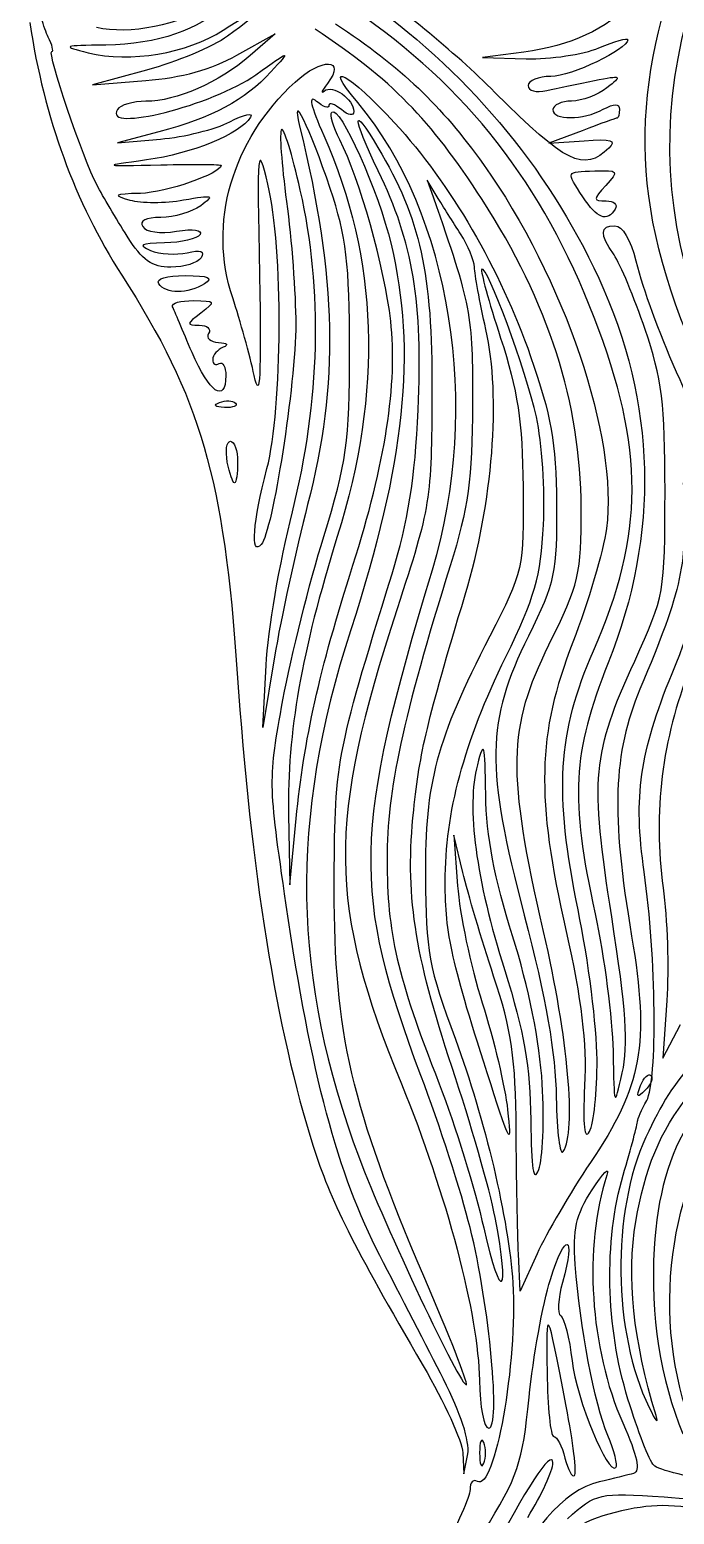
# Model space of a CAD drawing. Extents: x 0 to 149, y 0 to 198.
# Drawn here: x 43.11 to 63.66, y 43.55 to 90.92 of the extents above; entities that cross this region are included whole.
import ezdxf

# ---------------------------------------------------------------- set-up
doc = ezdxf.new("R2010")
doc.units = 0
doc.layers.get('0').update_dxf_attribs({"linetype": 'CONTINUOUS'})

msp = doc.modelspace()

# ---------------------------------------------------------------- linework, layer by layer
at = {"color": 7}
for points in [[(49.719309, 90.107243), (50.932292, 90.78428), (50.138542, 90.094152)], [(58.869792, 90.205798), (57.546875, 90.032851), (58.944436, 89.995597)], [(46.838047, 89.634068), (45.111458, 89.165774), (46.808893, 89.297989)], [(47.228125, 87.661853), (45.905208, 87.312341), (47.280047, 87.430562)], [(60.721875, 87.699152), (59.663542, 87.300006), (60.785304, 87.379141)], [(56.104015, 85.592708), (55.787129, 86.121875), (55.972453, 85.592708)], [(46.214816, 84.335811), (46.214816, 84.335938)], [(50.917814, 70.908333), (50.543301, 68.659375), (50.647097, 70.64375)], [(51.365264, 65.88125), (51.401274, 63.632292), (51.607842, 65.748958)], [(56.921413, 64.02918), (56.639402, 65.219805), (56.754212, 63.605762)], [(63.424864, 59.944233), (63.298922, 58.108257), (63.862487, 59.183524)], [(59.287556, 51.858347), (58.74912, 50.667722), (58.693825, 51.858347)], [(56.921437, 45.514739), (56.957468, 44.846875), (57.076983, 45.479219)]]:
    msp.add_lwpolyline(points, dxfattribs=at)
for points in [[(60.752302, 85.5834)], [(47.228125, 82.814583)], [(48.286458, 80.623937)], [(49.162891, 79.026583)], [(49.412327, 77.126042)], [(61.669385, 62.609368)], [(61.200025, 58.065202)], [(59.453727, 57.282292)], [(62.590968, 57.227557)], [(57.950497, 53.021402)], [(56.302809, 47.860469)], [(60.217664, 46.999715)], [(57.589812, 45.839062)]]:
    msp.add_lwpolyline(points, close=True, dxfattribs=at)
for points in [[(63.07487, 90.478192), (63.939957, 94.542777), (66.157287, 98.147526), (70.60773, 102.724479)], [(67.245783, 97.95542), (62.739646, 91.312407), (62.316085, 84.997785), (65.956646, 78.736388)], [(57.94375, 88.921812), (56.662757, 90.207939), (54.746671, 91.774095), (53.491937, 92.560603)], [(43.700385, 90.685937), (43.568898, 90.940599), (43.379244, 91.603309), (43.278933, 92.158627)], [(53.648509, 92.002176), (57.009482, 89.647078), (59.600851, 86.577024), (61.252883, 82.9931)], [(45.24375, 91.003424), (46.276046, 90.754099), (47.903582, 91.080317), (48.947917, 91.745869)], [(49.2125, 91.683348), (48.601286, 90.937853), (47.173232, 90.451514), (45.537747, 90.431874)], [(49.278646, 90.906981), (50.492319, 91.697627), (50.596863, 91.549437), (49.417735, 90.709824)], [(61.110484, 81.736337), (59.461987, 86.011036), (57.066196, 89.080575), (53.439549, 91.564516)], [(62.289783, 91.788779), (61.526655, 90.945531), (60.345196, 90.398679), (58.869792, 90.205798)], [(43.111304, 91.148958), (43.583836, 88.070343), (44.546713, 85.42823), (46.050417, 83.084091)], [(52.857043, 91.112306), (54.970505, 89.709469), (56.227369, 88.51397), (57.576643, 86.623128)], [(43.813614, 90.222917), (43.882823, 90.222917), (43.83187, 90.431276), (43.700385, 90.685937)], [(44.979167, 90.185886), (46.315402, 89.856659), (48.134762, 90.161782), (49.278646, 90.906981)], [(49.417735, 90.709824), (48.948533, 90.375721), (47.787674, 89.891632), (46.838047, 89.634068)], [(57.534257, 85.503075), (55.877476, 88.071359), (54.639908, 89.3342), (52.210846, 90.935191)], [(62.177083, 90.602411), (62.177083, 90.291616), (60.380412, 89.431051), (59.729687, 89.430167)], [(61.25954, 90.341717), (61.764188, 90.552574), (62.177083, 90.669885), (62.177083, 90.602411)], [(45.25844, 85.956518), (44.815564, 86.791501), (43.653506, 90.222917), (43.813614, 90.222917)], [(45.537747, 90.431874), (44.151346, 90.415232), (44.114392, 90.398952), (44.979167, 90.185886)], [(46.808893, 89.297989), (47.945876, 89.386553), (48.906822, 89.653748), (49.719309, 90.107243)], [(50.138542, 90.094152), (49.146484, 89.231602), (47.787967, 88.635417), (46.814552, 88.635417)], [(50.323581, 89.486012), (51.445742, 90.287284), (51.452322, 90.288502), (50.8, 89.574113)], [(51.572126, 89.249041), (52.424338, 90.037087), (53.21549, 90.005096), (52.607509, 89.207173)], [(53.570701, 88.595991), (52.361555, 90.032978), (53.325895, 89.502303), (54.744636, 87.949974)], [(58.944436, 89.995597), (59.713093, 89.975119), (60.75489, 90.130863), (61.25954, 90.341717)], [(66.694045, 75.935417), (63.068692, 82.286456), (62.13225, 86.049321), (63.07487, 90.478192)], [(50.8, 89.574113), (49.975024, 88.670646), (48.931142, 88.111785), (47.228125, 87.661853)], [(45.905208, 88.370833), (45.443129, 87.623174), (48.956669, 88.509978), (50.323581, 89.486012)], [(49.58252, 82.366271), (48.792429, 84.745012), (49.555302, 87.384067), (51.572126, 89.249041)], [(52.692141, 85.857292), (52.04437, 87.798452), (51.41885, 89.072847), (51.718136, 87.841667)], [(52.607509, 89.207173), (52.423338, 88.965469), (52.376837, 88.855973), (52.504171, 88.963849)], [(52.504171, 88.963849), (52.765656, 89.185382), (53.445833, 88.710236), (53.445833, 88.30604)], [(59.729687, 89.430167), (59.329505, 89.429638), (59.002083, 89.297208), (59.002083, 89.13591)], [(59.002083, 89.13591), (59.002083, 88.967479), (59.255491, 88.901103), (59.597396, 88.979981)], [(59.597396, 88.979981), (59.924818, 89.055514), (60.609427, 89.199069), (61.11875, 89.298992)], [(61.515625, 89.066463), (61.224583, 88.838648), (60.718568, 88.648471), (60.391146, 88.643841)], [(61.11875, 89.298992), (61.995793, 89.471056), (62.016793, 89.458752), (61.515625, 89.066463)], [(46.814552, 88.635417), (46.40435, 88.635417), (45.995145, 88.516354), (45.905208, 88.370833)], [(52.255576, 88.635112), (51.986492, 88.858431), (52.061017, 88.507472), (52.487475, 87.543029)], [(52.652083, 88.503125), (52.652083, 88.394728), (52.473654, 88.454122), (52.255576, 88.635112)], [(53.048958, 88.370833), (52.830677, 88.551991), (52.652083, 88.611522), (52.652083, 88.503125)], [(54.226632, 86.413258), (53.374441, 88.176465), (53.366265, 88.600955), (54.212106, 87.167363)], [(55.954224, 73.686458), (57.529997, 78.882584), (56.541596, 85.065283), (53.570701, 88.595991)], [(61.579054, 87.142402), (60.77902, 86.371983), (60.202183, 86.654333), (57.94375, 88.921812)], [(60.391146, 88.643841), (60.063724, 88.639211), (59.795833, 88.516365), (59.795833, 88.370844)], [(50.150884, 88.126223), (49.820512, 87.59167), (48.295978, 86.966229), (46.83125, 86.764342)], [(49.491979, 87.98166), (49.952383, 88.219746), (50.248889, 88.284796), (50.150884, 88.126223)], [(53.000079, 87.403234), (52.787222, 87.816939), (52.673369, 88.215732), (52.747077, 88.289437)], [(52.747077, 88.289437), (52.993227, 88.535589), (54.238448, 85.755972), (54.634437, 84.076424)], [(53.445833, 88.30604), (53.445833, 88.158447), (53.270346, 88.187099), (53.048958, 88.370833)], [(59.795833, 88.370844), (59.795833, 88.025663), (60.748685, 88.03119), (61.400727, 88.380157)], [(61.400727, 88.380157), (61.753504, 88.568959), (61.9125, 88.568959), (61.9125, 88.380157)], [(61.9125, 88.380157), (61.9125, 88.229517), (61.882734, 88.104472), (61.846354, 88.102281)], [(47.280047, 87.430562), (48.036207, 87.495584), (49.031578, 87.743578), (49.491979, 87.98166)], [(51.139032, 87.739728), (51.067184, 87.66788), (51.14009, 86.63046), (51.301076, 85.434353)], [(51.739639, 85.805492), (51.481154, 86.941168), (51.210879, 87.811576), (51.139032, 87.739728)], [(51.718136, 87.841667), (52.91056, 82.936366), (52.980061, 79.63303), (51.972205, 75.765946)], [(54.744636, 87.949974), (56.544784, 85.980326), (58.097428, 83.311836), (59.082845, 80.494)], [(61.846354, 88.102281), (61.809974, 88.100165), (61.303958, 87.918682), (60.721875, 87.699152)], [(50.706295, 85.989583), (50.374095, 87.356045), (50.357619, 87.178549), (50.436153, 83.079167)], [(52.487475, 87.543029), (54.23182, 83.598176), (54.372872, 79.414762), (52.918992, 74.744792)], [(54.622002, 81.623958), (54.42753, 83.332373), (53.627041, 86.184687), (53.000079, 87.403234)], [(54.212106, 87.167363), (55.57574, 84.856177), (55.949477, 83.167508), (55.936713, 79.375)], [(60.785304, 87.379141), (61.660053, 87.440847), (61.834839, 87.388719), (61.579054, 87.142402)], [(46.83125, 86.764342), (45.386622, 86.565227), (45.389993, 86.564084), (47.294866, 86.607404)], [(49.213095, 86.591688), (49.210449, 86.331237), (47.452859, 85.719793), (46.645952, 85.698624)], [(47.294866, 86.607404), (48.35022, 86.631402), (49.213423, 86.624337), (49.213095, 86.591688)], [(55.495817, 78.791104), (55.650283, 82.231757), (55.336324, 84.11727), (54.226632, 86.413258)], [(57.576643, 86.623128), (60.146673, 83.021556), (61.886063, 77.876077), (61.502353, 75.01006)], [(60.752305, 85.5834), (60.205736, 86.417568), (60.189555, 86.381587), (61.126314, 86.414983)], [(61.126314, 86.414983), (61.889696, 86.442201), (61.906004, 86.420936), (61.481578, 85.951962)], [(46.214816, 84.335938), (45.872125, 84.881641), (45.441756, 85.610904), (45.25844, 85.956518)], [(50.674656, 76.914695), (51.178838, 78.830257), (51.196764, 83.972096), (50.706295, 85.989583)], [(51.486229, 75.538542), (52.377253, 79.065168), (52.464962, 82.618723), (51.739639, 85.805492)], [(53.308279, 80.697917), (53.309867, 83.462167), (53.208706, 84.309312), (52.692141, 85.857292)], [(61.481578, 85.951962), (61.064524, 85.491122), (61.065063, 85.460417), (61.49023, 85.460417)], [(46.645952, 85.698624), (45.786021, 85.676055), (45.736288, 85.645159), (46.302083, 85.484925)], [(46.302083, 85.484925), (46.665885, 85.381896), (47.438067, 85.382904), (48.018041, 85.487042)], [(48.562784, 85.303865), (48.282418, 85.098858), (47.711569, 84.931123), (47.294231, 84.931123)], [(48.018041, 85.487042), (48.967282, 85.657687), (49.021656, 85.639402), (48.562784, 85.303865)], [(51.301076, 85.434353), (51.462046, 84.238245), (51.59375, 82.481719), (51.59375, 81.530965)], [(55.972453, 85.592708), (57.179263, 82.146854), (57.239149, 81.831934), (57.230346, 78.978125)], [(56.851598, 84.402083), (56.614716, 84.765885), (56.278304, 85.301667), (56.104015, 85.592708)], [(60.694012, 75.65563), (60.680703, 79.015532), (59.652826, 82.21894), (57.534257, 85.503075)], [(61.780206, 85.195833), (61.517117, 84.770148), (61.20906, 84.886297), (60.752302, 85.5834)], [(61.49023, 85.460417), (61.739653, 85.460417), (61.870143, 85.341354), (61.780206, 85.195833)], [(47.294231, 84.931123), (46.805525, 84.931123), (46.600057, 84.826568), (46.716979, 84.63738)], [(47.612705, 83.343623), (47.004518, 83.343623), (46.70389, 83.557002), (46.214816, 84.335811)], [(46.716979, 84.63738), (46.823619, 84.464835), (47.269175, 84.403785), (47.796857, 84.489414)], [(48.541355, 84.386285), (48.456747, 84.249382), (47.948062, 84.129004), (47.410947, 84.118775)], [(47.796857, 84.489414), (48.327011, 84.575446), (48.632142, 84.533179), (48.541355, 84.386285)], [(57.292502, 83.34375), (57.286893, 83.562031), (57.088479, 84.038281), (56.851598, 84.402083)], [(61.741857, 83.733352), (61.2805, 84.404933), (61.288396, 84.666667), (61.770011, 84.666667)], [(61.770011, 84.666667), (62.003802, 84.666667), (62.269441, 84.222066), (62.441865, 83.542187)], [(47.410947, 84.118775), (46.63349, 84.103985), (46.542267, 84.055151), (46.963542, 83.87933)], [(46.963542, 83.87933), (47.254583, 83.757863), (47.778358, 83.724065), (48.127483, 83.804223)], [(48.127483, 83.804223), (48.56376, 83.904389), (48.703667, 83.85516), (48.574891, 83.646793)], [(54.634437, 84.076424), (55.447343, 80.628543), (55.081826, 77.135834), (53.346255, 71.767173)], [(48.574891, 83.646793), (48.471836, 83.48005), (48.038853, 83.343623), (47.612705, 83.343623)], [(59.267172, 78.563184), (58.934607, 80.062607), (57.686654, 83.439445), (57.524875, 83.277668)], [(62.734044, 81.359375), (62.38553, 82.378021), (61.939046, 83.44631), (61.741857, 83.733352)], [(62.441865, 83.542187), (62.933905, 81.602038), (64.279333, 78.539967), (65.726035, 76.067708)], [(46.050417, 83.084091), (48.565356, 79.163524), (49.303451, 76.61434), (49.729022, 70.379167)], [(47.228125, 82.814583), (47.129901, 82.973511), (47.467046, 83.07755), (48.072405, 83.075116)], [(48.072405, 83.075116), (48.82052, 83.0721), (48.977942, 83.004975), (48.683333, 82.814583)], [(50.436153, 83.079167), (50.497933, 79.854385), (50.454224, 79.019482), (50.26892, 79.884273)], [(57.656939, 81.359375), (57.462113, 82.2325), (57.298116, 83.125469), (57.292502, 83.34375)], [(57.524875, 83.277668), (57.475985, 83.228775), (57.746657, 82.241382), (58.126368, 81.083457)], [(61.252883, 82.9931), (63.093915, 78.999159), (63.196856, 74.850768), (61.557551, 70.715608)], [(48.683333, 82.814583), (48.165893, 82.480187), (47.434794, 82.480187), (47.228125, 82.814583)], [(47.669098, 82.078153), (47.620589, 82.192148), (47.918246, 82.28163), (48.330556, 82.277003)], [(48.286458, 80.623937), (47.995417, 81.30976), (47.717604, 81.96416), (47.669098, 82.078153)], [(48.330556, 82.277003), (49.046897, 82.26896), (49.057385, 82.251312), (48.566618, 81.880128)], [(50.26892, 79.884273), (50.130943, 80.528176), (49.822063, 81.645075), (49.58252, 82.366271)], [(48.566618, 81.880128), (48.102917, 81.529402), (48.098009, 81.491667), (48.516088, 81.491667)], [(48.516088, 81.491667), (48.77077, 81.491667), (48.905562, 81.372604), (48.815625, 81.227083)], [(51.59375, 81.530965), (51.59375, 79.640599), (50.852708, 74.895223), (50.494761, 74.493437)], [(53.417049, 73.830368), (54.449575, 77.068098), (54.847575, 79.642343), (54.622002, 81.623958)], [(61.087915, 71.104472), (62.719606, 74.818629), (62.725403, 77.548724), (61.110484, 81.736337)], [(48.815625, 81.227083), (48.725688, 81.081562), (48.867489, 80.953099), (49.130738, 80.941611)], [(56.996835, 72.892708), (57.883113, 75.845194), (58.143143, 79.180402), (57.656939, 81.359375)], [(58.126368, 81.083457), (58.670849, 79.423067), (58.822357, 78.418981), (58.843272, 76.332305)], [(63.367708, 76.2), (63.367708, 78.997149), (63.269966, 79.79297), (62.734044, 81.359375)], [(49.363691, 79.884741), (49.363691, 78.978114), (48.829267, 79.344835), (48.286458, 80.623937)], [(49.278646, 80.787272), (49.096745, 80.713874), (48.947917, 80.537653), (48.947917, 80.39567)], [(49.130738, 80.941611), (49.408419, 80.929493), (49.470516, 80.864694), (49.278646, 80.787272)], [(52.485367, 74.744792), (53.217977, 77.105761), (53.306578, 77.746704), (53.308279, 80.697917)], [(48.947917, 80.39567), (48.947917, 80.253687), (49.041465, 80.195338), (49.155802, 80.266)], [(49.155802, 80.266), (49.270142, 80.336665), (49.363691, 80.165099), (49.363691, 79.884741)], [(59.082845, 80.494), (59.742049, 78.608984), (59.893864, 77.746598), (59.908636, 75.803125)], [(55.936713, 79.375), (55.925072, 75.916597), (55.88976, 75.696305), (54.825096, 72.440625)], [(49.322744, 78.866733), (49.014518, 78.879433), (48.951825, 78.942123), (49.162891, 79.026583)], [(49.162891, 79.026573), (49.353885, 79.103003), (49.582089, 79.093605), (49.67001, 79.005697)], [(49.67001, 79.005697), (49.757928, 78.917779), (49.601657, 78.855245), (49.322744, 78.866733)], [(54.664528, 73.554167), (55.175161, 75.201444), (55.397561, 76.602521), (55.495817, 78.791104)], [(57.230346, 78.978125), (57.222964, 76.585204), (57.096348, 75.667825), (56.518249, 73.81875)], [(59.492745, 75.123601), (59.548403, 76.205064), (59.446896, 77.752877), (59.267172, 78.563184)], [(49.412327, 77.126042), (49.342781, 77.489844), (49.388435, 77.7875), (49.513773, 77.7875)], [(49.513773, 77.7875), (49.639114, 77.7875), (49.741667, 77.489844), (49.741667, 77.126042)], [(49.64022, 76.464583), (49.584422, 76.464583), (49.481872, 76.76224), (49.412327, 77.126042)], [(49.741667, 77.126042), (49.741667, 76.76224), (49.696015, 76.464583), (49.64022, 76.464583)], [(50.494761, 74.493437), (50.144786, 74.100597), (50.227698, 75.216549), (50.674656, 76.914695)], [(58.843272, 76.332305), (58.869334, 73.731123), (58.851448, 73.65075), (57.782471, 71.569805)], [(63.951874, 76.464597), (64.077183, 73.799853), (63.940576, 73.148764), (62.570127, 69.87903)], [(59.908636, 75.803125), (59.925357, 73.60176), (59.857579, 73.281966), (59.011309, 71.569792)], [(62.401016, 70.776042), (63.349105, 72.851973), (63.367708, 72.956356), (63.367708, 76.2)], [(50.647097, 70.64375), (50.704184, 71.735156), (51.081794, 73.937812), (51.486229, 75.538542)], [(51.972205, 75.765946), (51.598272, 74.331184), (51.123797, 72.14526), (50.917814, 70.908333)], [(59.665767, 71.292315), (60.632028, 73.247874), (60.702365, 73.546348), (60.694012, 75.65563)], [(58.292987, 70.908347), (59.214769, 72.795405), (59.407832, 73.47372), (59.492745, 75.123601)], [(61.502353, 75.01006), (61.404889, 74.28208), (60.921519, 72.647225), (60.428195, 71.377051)], [(63.595197, 70.37918), (64.321468, 72.149354), (64.408346, 72.649157), (64.400068, 75.009388)], [(51.186858, 69.536262), (51.449486, 70.945745), (52.033813, 73.289583), (52.485367, 74.744792)], [(52.918992, 74.744792), (51.770785, 71.056659), (51.323277, 68.50376), (51.365264, 65.88125)], [(51.607842, 65.748958), (51.854963, 68.281174), (52.34396, 70.465437), (53.417049, 73.830368)], [(52.822152, 63.5), (52.824004, 67.540473), (52.858178, 67.726936), (54.664528, 73.554167)], [(55.584998, 57.551627), (53.38259, 63.396117), (53.427397, 65.354237), (55.954224, 73.686458)], [(56.518249, 73.81875), (55.007912, 68.987871), (54.504114, 66.6428), (54.507307, 64.458263)], [(55.354889, 66.013542), (55.556946, 67.917282), (55.765123, 68.789471), (56.996835, 72.892708)], [(54.825096, 72.440625), (52.592589, 65.613759), (52.616248, 63.008444), (54.96275, 57.282292)], [(53.346255, 71.767173), (51.385848, 65.703035), (51.467861, 60.675933), (53.621408, 54.901042)], [(57.782471, 71.569805), (56.066801, 68.22994), (55.714929, 66.915993), (55.727682, 63.896888)], [(59.011309, 71.569792), (57.659326, 68.834458), (57.638087, 67.402292), (58.879256, 62.66439)], [(59.497272, 62.143121), (58.329917, 67.228466), (58.355939, 68.641426), (59.665767, 71.292315)], [(60.428195, 71.377051), (59.290662, 68.448206), (59.243889, 66.424829), (60.21482, 62.146495)], [(60.596357, 62.838542), (59.82874, 66.582253), (59.942637, 68.497516), (61.087915, 71.104472)], [(56.359391, 63.726407), (56.355237, 65.947364), (56.951525, 68.16213), (58.292987, 70.908347)], [(61.557551, 70.715608), (60.407891, 67.815587), (60.335776, 66.440897), (61.13739, 62.706266)], [(61.669385, 62.609352), (60.977322, 67.052936), (61.044836, 67.806554), (62.401016, 70.776042)], [(49.729022, 70.379167), (50.157629, 64.099551), (50.978432, 58.983991), (52.148846, 55.297917)], [(62.703874, 64.045925), (62.360418, 66.467601), (62.553644, 67.84054), (63.595197, 70.37918)], [(64.164824, 70.523627), (63.275501, 68.325264), (62.982197, 65.927367), (63.310098, 63.535814)], [(62.570127, 69.87903), (61.709752, 67.826268), (61.644506, 65.89839), (62.303398, 61.99773)], [(51.291445, 62.991786), (50.716527, 66.924499), (50.715238, 67.005142), (51.186858, 69.536262)], [(57.652084, 66.509104), (57.628192, 68.172383), (57.596548, 68.285569), (57.38377, 67.46875)], [(57.38377, 67.46875), (57.030358, 66.112072), (57.336177, 63.81015), (58.255879, 60.904279)], [(58.504429, 62.011187), (57.928383, 63.834563), (57.670988, 65.192862), (57.652084, 66.509104)], [(56.5789, 57.811458), (55.365626, 61.445233), (55.076008, 63.385954), (55.354889, 66.013542)], [(54.507307, 64.458263), (54.5108, 62.061394), (54.811562, 60.762692), (56.169113, 57.282292)], [(57.904316, 60.721888), (57.518827, 61.886055), (57.07652, 63.374336), (56.921413, 64.02918)], [(62.784109, 56.753138), (63.132838, 57.388898), (63.089512, 61.326826), (62.703874, 64.045925)], [(55.681142, 51.145339), (53.371515, 56.525726), (52.820041, 58.908826), (52.822152, 63.5)], [(55.727682, 63.896888), (55.737683, 61.529058), (55.838151, 60.98399), (56.683852, 58.709317)], [(57.810159, 57.282305), (56.552394, 61.194318), (56.362544, 62.0376), (56.359391, 63.726407)], [(56.754212, 63.605762), (56.817358, 62.71804), (57.170423, 61.037626), (57.538797, 59.871515)], [(63.310098, 63.535814), (63.442488, 62.57023), (63.494132, 60.95402), (63.424864, 59.944233)], [(54.27712, 51.80335), (52.928618, 54.416904), (52.080226, 57.596151), (51.291445, 62.991786)], [(58.879256, 62.66439), (59.575761, 60.005616), (59.881513, 58.264338), (59.900719, 56.847071)], [(61.20003, 58.065202), (61.19622, 59.089809), (60.924572, 61.237813), (60.596357, 62.838542)], [(61.13739, 62.706266), (61.434123, 61.323818), (61.692287, 59.359287), (61.711091, 58.340641)], [(62.004567, 57.640495), (62.20541, 58.532789), (62.129863, 59.652755), (61.669385, 62.609368)], [(60.122514, 55.127279), (60.545467, 55.786406), (60.284646, 58.713087), (59.497272, 62.143121)], [(60.21482, 62.146495), (60.70673, 59.978925), (60.872354, 58.599493), (60.805523, 57.226705)], [(59.453727, 57.282292), (59.375662, 58.614498), (59.02384, 60.367079), (58.504429, 62.011187)], [(62.303398, 61.99773), (62.882653, 58.568534), (62.634929, 57.20479), (60.990951, 54.772528)], [(58.621869, 55.827097), (58.60827, 58.09279), (58.475928, 58.995646), (57.904316, 60.721888)], [(58.255879, 60.904279), (58.875999, 58.944957), (59.07206, 57.821359), (59.087594, 56.137836)], [(57.538797, 59.871515), (57.907171, 58.705401), (58.27205, 57.169532), (58.349634, 56.458472)], [(62.437846, 52.894005), (62.992228, 56.180749), (64.405314, 57.906637), (68.305405, 60.060417)], [(67.071878, 60.060417), (64.576452, 58.553107), (63.706595, 57.651166), (62.757976, 55.587403)], [(67.527485, 58.862936), (64.452566, 57.277746), (63.225884, 55.416156), (63.023634, 52.027987)], [(56.683852, 58.709317), (57.625925, 56.175428), (58.387128, 52.940643), (58.513924, 50.932305)], [(61.711091, 58.340641), (61.745143, 56.49591), (61.746307, 56.49313), (62.004567, 57.640495)], [(57.950497, 53.021402), (57.779171, 53.909682), (57.161951, 56.065208), (56.5789, 57.811458)], [(60.959796, 55.760654), (61.095726, 56.003547), (61.203827, 57.040592), (61.200025, 58.065202)], [(57.153384, 52.697729), (56.876048, 53.814242), (56.170272, 55.998494), (55.584998, 57.551627)], [(62.590968, 57.227557), (62.690327, 57.488495), (62.838272, 57.635338), (62.919734, 57.553876)], [(62.919734, 57.553876), (63.001197, 57.472413), (62.919904, 57.258921), (62.739082, 57.079444)], [(54.96275, 57.282292), (56.403042, 53.767556), (57.420835, 49.898887), (57.449982, 47.828232)], [(56.169113, 57.282292), (56.679965, 55.972604), (57.318008, 53.906931), (57.586988, 52.691908)], [(58.349634, 56.458472), (58.479357, 55.269569), (58.435989, 55.3358), (57.810159, 57.282305)], [(59.34284, 54.550336), (59.472047, 54.888746), (59.521947, 56.118125), (59.453727, 57.282292)], [(59.900719, 56.847071), (59.915801, 55.734574), (60.015602, 54.960668), (60.122514, 55.127279)], [(60.805523, 57.226705), (60.743359, 55.949773), (60.794358, 55.465049), (60.959796, 55.760654)], [(62.739082, 57.079444), (62.477774, 56.820083), (62.447384, 56.850473), (62.590968, 57.227557)], [(62.494377, 56.09168), (62.494112, 56.16444), (62.624465, 56.462097), (62.784109, 56.753138)], [(64.143202, 46.59154), (62.880052, 50.09102), (63.596528, 54.61462), (65.75597, 56.774064)], [(59.087594, 56.137836), (59.102225, 54.551744), (59.173687, 54.107308), (59.34284, 54.550336)], [(62.032973, 54.371888), (62.287036, 55.245013), (62.494668, 56.018919), (62.494377, 56.09168)], [(58.693825, 51.858347), (58.663411, 52.51319), (58.631032, 54.299128), (58.621869, 55.827097)], [(62.757976, 55.587403), (61.655285, 53.188441), (61.6996, 49.344334), (62.857393, 46.963542)], [(52.148846, 55.297917), (52.699558, 53.563515), (53.404572, 52.155161), (55.655535, 48.292864)], [(53.621408, 54.901042), (54.39696, 52.821343), (56.893394, 47.544784), (57.034856, 47.686246)], [(60.990951, 54.772528), (60.350223, 53.824571), (59.583696, 52.51319), (59.287556, 51.858347)], [(61.046132, 53.902726), (61.399386, 54.4518), (61.609867, 54.662917), (61.513868, 54.371875)], [(61.513868, 54.371875), (60.763851, 52.09798), (60.972925, 48.832677), (62.020162, 46.464688)], [(62.185918, 47.228138), (61.474802, 49.539422), (61.416687, 52.253933), (62.032973, 54.371888)], [(60.506464, 51.521476), (60.423018, 52.646165), (60.523795, 53.090837), (61.046132, 53.902726)], [(57.745649, 46.302083), (58.136004, 46.302083), (57.775771, 50.19212), (57.153384, 52.697729)], [(57.586988, 52.691908), (58.133551, 50.222994), (58.437156, 50.498187), (57.950497, 53.021402)], [(59.714003, 51.044631), (60.196013, 52.589152), (60.529097, 52.507428), (60.099109, 50.950143)], [(63.08298, 46.698958), (62.352269, 49.109307), (62.141256, 51.135616), (62.437846, 52.894005)], [(56.30282, 47.860469), (55.811293, 48.822367), (54.899727, 50.596662), (54.27712, 51.80335)], [(63.023634, 52.027987), (62.897835, 49.920562), (63.221256, 47.827589), (63.937666, 46.112983)], [(61.544375, 46.063022), (61.11435, 47.095479), (60.656018, 49.505896), (60.506464, 51.521476)], [(57.034856, 47.686246), (57.085331, 47.73672), (56.476159, 49.293312), (55.681142, 51.145339)], [(58.513924, 50.932305), (58.673659, 48.402245), (57.934474, 44.260995), (57.383876, 44.601283)], [(59.033598, 47.2836), (59.161471, 48.562776), (59.467652, 50.255239), (59.714003, 51.044631)], [(60.099109, 50.950143), (59.956398, 50.433287), (59.931848, 49.953418), (60.04455, 49.883766)], [(60.217664, 46.999715), (59.595777, 50.232919), (59.576824, 50.266669), (59.606521, 48.088021)], [(60.04455, 49.883766), (60.157252, 49.814112), (60.319415, 49.166476), (60.404912, 48.444573)], [(60.404912, 48.444573), (60.551166, 47.209699), (61.546076, 44.789132), (61.80214, 45.045193)], [(55.655535, 48.292864), (56.331964, 47.132221), (56.90162, 45.882065), (56.921437, 45.514739)], [(57.076983, 45.479219), (57.15041, 45.867709), (56.851862, 46.786004), (56.302809, 47.860469)], [(59.606521, 48.088021), (59.621894, 46.960234), (59.717406, 46.0375), (59.818762, 46.0375)], [(57.449982, 47.828232), (57.462126, 46.965383), (57.590632, 46.302083), (57.745649, 46.302083)], [(57.569333, 42.961848), (58.688063, 44.774646), (58.822444, 45.171273), (59.033598, 47.2836)], [(60.484295, 44.785685), (60.557743, 44.85913), (60.43776, 45.855446), (60.217664, 46.999715)], [(63.006581, 45.113705), (62.868625, 45.257998), (62.499327, 46.209492), (62.185918, 47.228138)], [(62.857393, 46.963542), (63.069698, 46.526979), (63.17121, 46.407917), (63.08298, 46.698958)], [(62.020162, 46.464688), (62.492483, 45.39669), (62.593659, 44.926671), (62.366213, 44.857098)], [(57.589812, 45.839062), (57.516414, 46.020964), (57.456358, 45.872135), (57.456358, 45.508333)], [(59.818762, 46.0375), (59.920121, 46.0375), (60.081284, 45.725794), (60.176902, 45.344821)], [(61.80214, 45.045193), (61.866658, 45.109715), (61.750665, 45.567735), (61.544375, 46.063022)], [(57.456358, 45.508333), (57.456358, 45.144531), (57.516414, 44.995703), (57.589812, 45.177604)], [(57.589812, 45.177604), (57.66321, 45.359505), (57.66321, 45.657161), (57.589812, 45.839062)], [(59.791481, 45.195186), (59.786613, 45.693317), (58.842013, 44.252705), (57.822854, 42.192832)], [(58.989635, 43.452844), (59.433045, 44.166139), (59.793875, 44.950192), (59.791481, 45.195186)], [(60.176902, 45.344821), (60.27252, 44.963847), (60.410847, 44.712236), (60.484295, 44.785685)], [(65.296934, 44.546057), (64.175195, 44.71397), (63.144535, 44.969411), (63.006581, 45.113705)], [(57.383876, 44.601283), (57.255243, 44.68077), (57.15, 44.564292), (57.15, 44.342431)], [(61.265231, 44.586308), (60.14847, 44.339235), (58.898594, 42.883762), (58.390076, 41.238207)], [(62.366213, 44.857098), (62.189431, 44.803023), (61.693989, 44.681169), (61.265231, 44.586308)], [(57.15, 44.342431), (57.15, 44.12057), (56.742039, 43.190811), (56.243421, 42.276294)], [(60.254219, 43.410182), (61.194519, 44.235775), (61.236426, 44.245191), (63.345907, 44.104893)], [(63.345907, 44.104893), (64.522064, 44.026669), (66.496406, 43.755294), (67.733333, 43.501839)], [(61.983837, 43.660732), (59.683626, 43.154288), (59.170181, 42.125776), (58.634797, 36.952089)], [(65.352083, 43.527385), (63.71849, 43.887991), (63.123077, 43.911562), (61.983837, 43.660732)]]:
    msp.add_open_spline(points, degree=3, dxfattribs=at)

doc.saveas('drawing.dxf')
